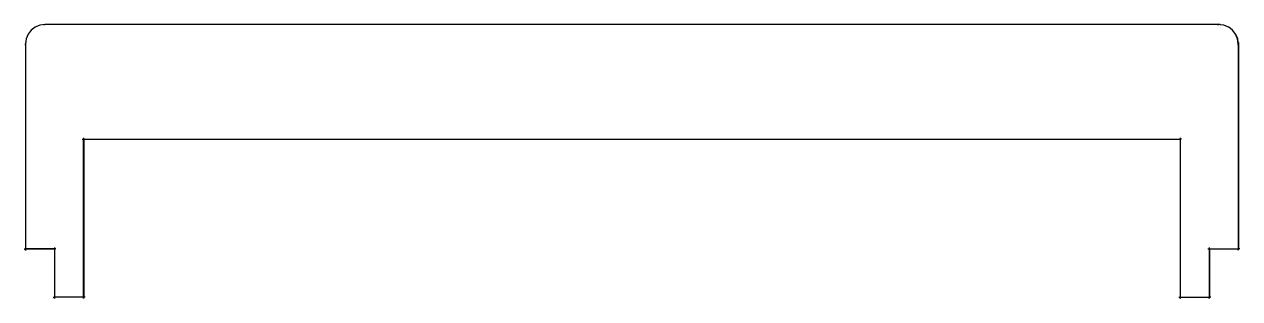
# Model space of a CAD drawing. Extents: x -315 to 315, y -71 to 71.
import ezdxf

# ---------------------------------------------------------------- set-up
doc = ezdxf.new("R2010")
doc.units = 0
doc.layers.get('0').update_dxf_attribs({"linetype": 'CONTINUOUS'})

msp = doc.modelspace()

# ---------------------------------------------------------------- linework, layer by layer
for p, q in [((-307.22, 70.22), (-309.64, 69.22)), ((-304.64, 70.56), (-307.22, 70.22)), ((-305.33, 70.56), (-304.64, 70.56)), ((-303.95, 70.65), (-304.64, 70.56)), ((-303.88, 70.56), (-304.64, 70.56)), ((-303.83, 70.57), (-303.88, 70.56)), ((303.95, 70.64), (-303.83, 70.57)), ((303.83, 70.72), (304.52, 70.63)), ((303.95, 70.64), (304, 70.63)), ((304.52, 70.63), (304, 70.63)), ((305.21, 70.63), (304.52, 70.63)), ((305.15, 70.55), (304.52, 70.63)), ((305.33, 70.55), (305.15, 70.55)), ((307.1, 70.29), (305.33, 70.55)), ((309.52, 69.29), (307.1, 70.29)), ((-314.29, 63.15), (-314.64, 60.56)), ((-313.3, 65.56), (-314.29, 63.15)), ((-311.71, 67.63), (-313.3, 65.56)), ((-309.64, 69.22), (-311.71, 67.63)), ((309.61, 69.22), (309.52, 69.29)), ((309.64, 69.21), (309.61, 69.22)), ((311.59, 67.7), (309.64, 69.21)), ((313.18, 65.63), (311.59, 67.7)), ((311.71, 67.62), (311.59, 67.7)), ((313.3, 65.55), (311.71, 67.62)), ((314.17, 63.22), (313.18, 65.63)), ((314.29, 63.14), (313.3, 65.55)), ((314.52, 60.63), (314.17, 63.22)), ((314.52, 61.32), (314.29, 63.14)), ((-314.73, 59.88), (-314.64, 60.56)), ((-314.64, 61.25), (-314.64, 60.56)), ((-314.64, 60.56), (-314.63, -45.55)), ((314.52, 61.32), (314.52, 60.63)), ((314.63, 60.55), (314.52, 61.32)), ((314.52, 60.63), (314.52, -45.48)), ((314.61, 59.95), (314.52, 60.63)), ((314.52, 60.63), (314.63, 60.55)), ((314.64, 61.24), (314.63, 60.55)), ((314.73, 59.86), (314.63, 60.55)), ((314.63, 60.55), (314.64, -45.48)), ((-285.33, 11.2), (-284.64, 11.2)), ((-284.64, 11.89), (-284.64, 11.2)), ((-284.64, 11.2), (284.52, 11.27)), ((-284.64, -70.55), (-284.64, 11.2)), ((-284.52, 11.12), (-284.64, 11.2)), ((284.52, 11.18), (-284.52, 11.12)), ((-284.52, 11.12), (-284.52, -70.55)), ((284.52, 11.96), (284.52, 11.27)), ((285.21, 11.27), (284.52, 11.27)), ((284.52, 11.27), (284.52, 11.18)), ((284.52, 11.18), (284.52, -70.48)), ((-315.32, -45.55), (-314.63, -45.55)), ((-315.21, -45.63), (-314.63, -45.63)), ((-299.63, -45.55), (-314.63, -45.55)), ((-314.52, -45.63), (-314.63, -45.55)), ((-314.63, -45.63), (-314.63, -45.55)), ((-314.63, -46.24), (-314.63, -45.63)), ((-314.63, -45.63), (-314.52, -45.63)), ((-299.63, -45.63), (-314.52, -45.63)), ((-314.52, -46.32), (-314.52, -45.63)), ((-299.63, -44.86), (-299.63, -45.55)), ((-298.94, -45.55), (-299.63, -45.55)), ((-299.63, -45.55), (-299.63, -45.63)), ((-299.63, -45.63), (-299.63, -70.55)), ((298.83, -45.48), (299.52, -45.48)), ((299.52, -44.79), (299.52, -45.48)), ((299.52, -45.48), (299.64, -45.56)), ((299.52, -45.48), (314.52, -45.48)), ((299.52, -45.48), (299.52, -70.48)), ((299.64, -45.56), (314.52, -45.56)), ((299.64, -45.56), (299.64, -70.48)), ((314.52, -45.56), (314.52, -45.48)), ((314.64, -45.48), (314.52, -45.48)), ((314.52, -45.48), (314.64, -45.56)), ((314.52, -46.17), (314.52, -45.56)), ((314.52, -45.56), (314.64, -45.56)), ((314.64, -45.48), (314.64, -45.56)), ((315.21, -45.48), (314.64, -45.48)), ((314.64, -46.25), (314.64, -45.56)), ((315.33, -45.56), (314.64, -45.56)), ((-300.33, -70.55), (-299.63, -70.55)), ((-300.21, -70.63), (-299.63, -70.63)), ((-299.52, -70.63), (-299.63, -70.55)), ((-284.64, -70.55), (-299.63, -70.55)), ((-299.63, -70.63), (-299.63, -70.55)), ((-299.63, -71.24), (-299.63, -70.63)), ((-299.63, -70.63), (-299.52, -70.63)), ((-299.52, -71.32), (-299.52, -70.63)), ((-284.64, -70.63), (-299.52, -70.63)), ((-284.52, -70.63), (-284.64, -70.55)), ((-284.64, -70.63), (-284.64, -70.55)), ((-284.52, -70.55), (-284.64, -70.55)), ((-284.64, -71.24), (-284.64, -70.63)), ((-284.52, -70.63), (-284.64, -70.63)), ((-284.52, -70.55), (-284.52, -70.63)), ((-283.94, -70.55), (-284.52, -70.55)), ((-284.52, -71.32), (-284.52, -70.63)), ((-283.83, -70.63), (-284.52, -70.63)), ((283.83, -70.48), (284.52, -70.48)), ((283.95, -70.56), (284.52, -70.56)), ((284.52, -70.48), (299.52, -70.48)), ((284.64, -70.56), (284.52, -70.48)), ((284.52, -70.56), (284.52, -70.48)), ((284.52, -71.17), (284.52, -70.56)), ((284.52, -70.56), (284.64, -70.56)), ((284.64, -71.26), (284.64, -70.56)), ((284.64, -70.56), (299.52, -70.56)), ((299.52, -70.48), (299.64, -70.56)), ((299.64, -70.48), (299.52, -70.48)), ((299.52, -70.56), (299.52, -70.48)), ((299.52, -70.56), (299.64, -70.56)), ((299.52, -71.17), (299.52, -70.56)), ((300.21, -70.48), (299.64, -70.48)), ((299.64, -70.48), (299.64, -70.56)), ((300.33, -70.56), (299.64, -70.56)), ((299.64, -71.25), (299.64, -70.56))]:
    msp.add_line(p, q)

doc.saveas('drawing.dxf')
